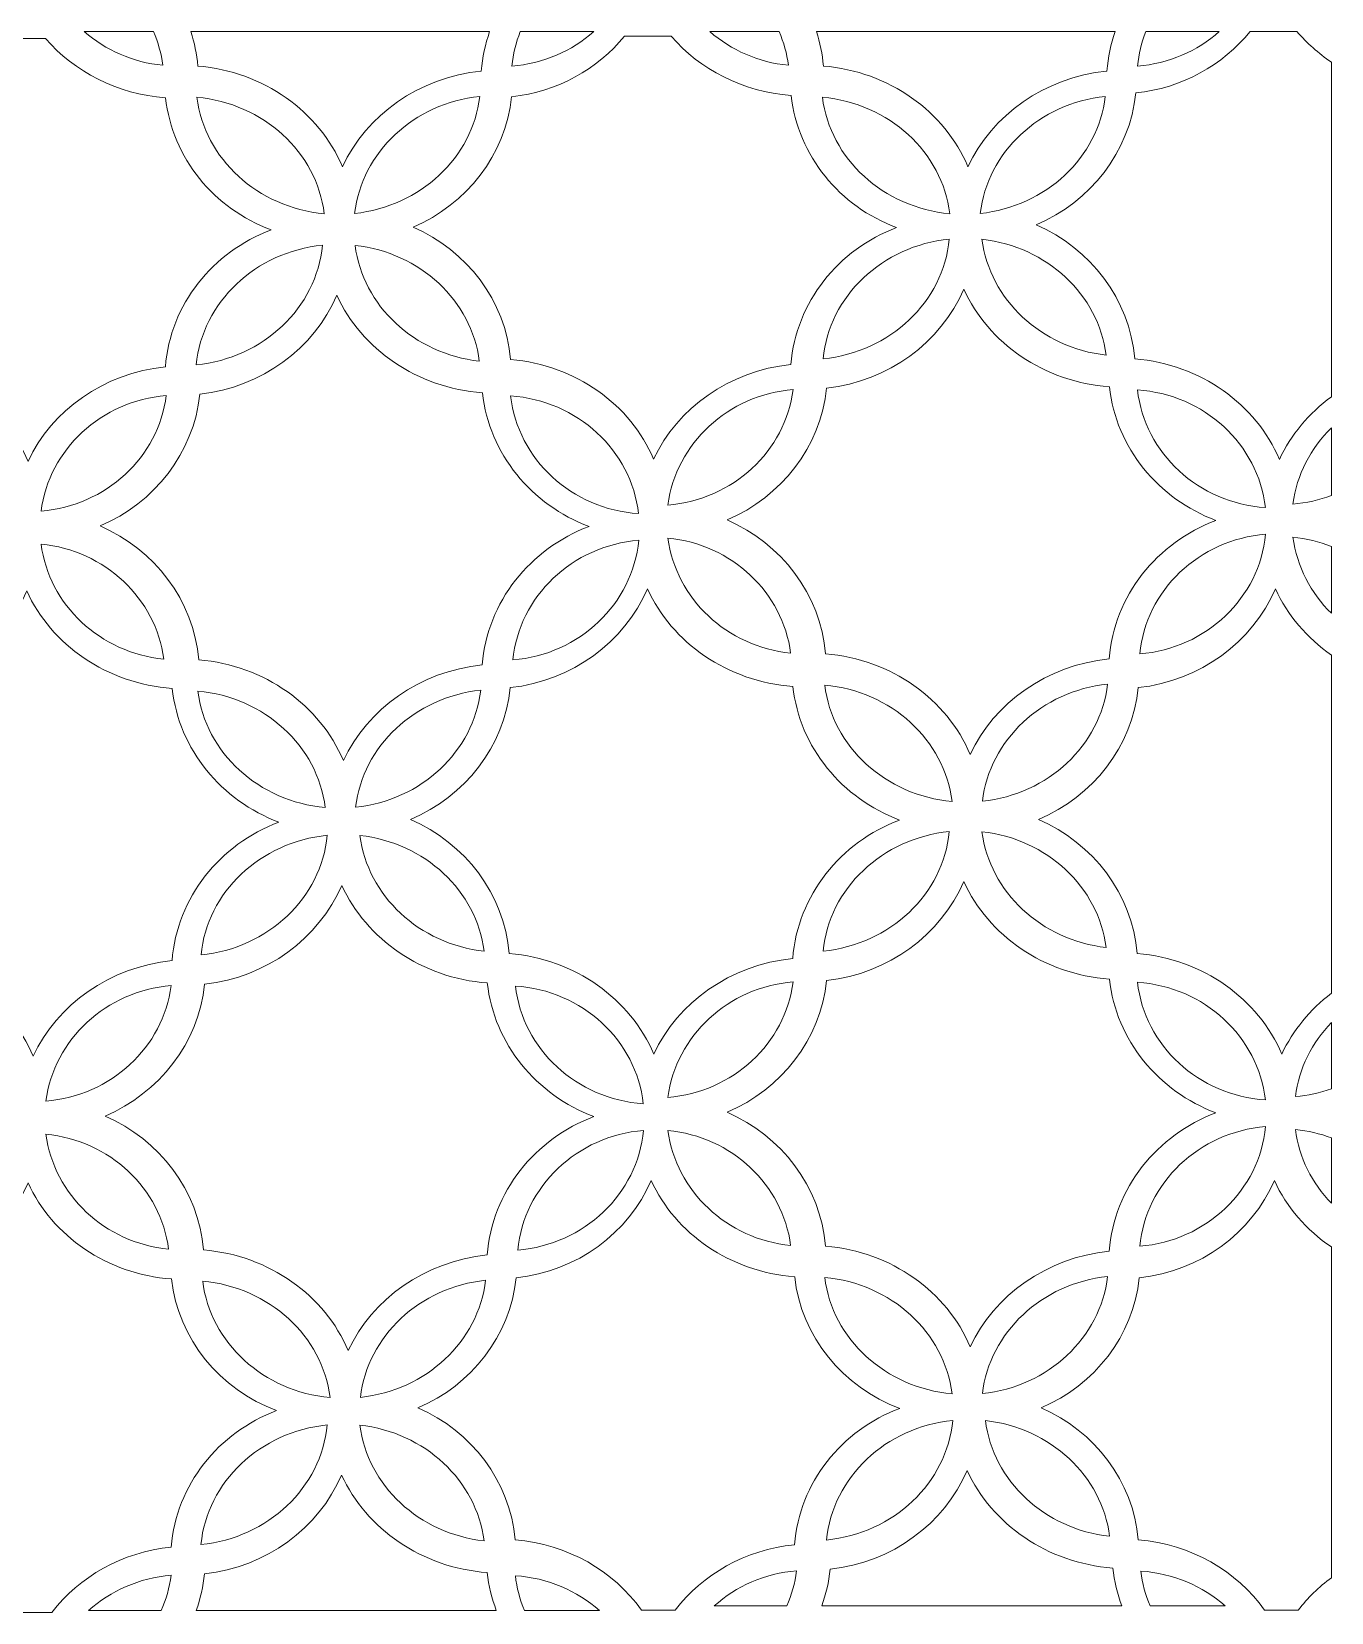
# Model space of a CAD drawing. Header units: millimetres. Extents: x -1200 to 1200, y -590 to 590.
# Drawn here: x 232 to 1200, y -587 to 590 of the extents above; entities that cross this region are included whole.
import ezdxf

# ---------------------------------------------------------------- set-up
doc = ezdxf.new("R2010")
doc.units = ezdxf.units.MM
doc.header["$MEASUREMENT"] = 0
doc.layers.add('Layer 1', color=7, linetype='Continuous')

msp = doc.modelspace()

# ---------------------------------------------------------------- linework, layer by layer
at = {"layer": 'Layer 1', "color": 250, "lineweight": 20}
for points, knots in [([(271.5419, 589.9734), (287.3255, 576.2359), (307.5933, 567.1203), (329.9892, 564.8898), (328.8407, 573.6573), (326.4773, 582.0731), (323.0855, 589.9734), (323.0855, 589.9734), (271.5419, 589.9734), (271.5419, 589.9734)], [0, 0, 0, 0, 0.333333333, 0.333333333, 0.333333333, 0.666666667, 0.666666667, 0.666666667, 1, 1, 1, 1]), ([(356.0366, 564.3643), (355.2676, 573.2072), (353.5092, 581.7742), (350.8545, 589.9734), (350.8545, 589.9734), (573.288, 589.9734), (573.288, 589.9734), (570.0014, 580.6442), (567.8831, 570.8125), (567.0774, 560.6195), (520.5737, 555.83), (481.5713, 527.8656), (463.6815, 489.4356), (446.2668, 530.4115), (405.1287, 560.2647), (356.0366, 564.3643)], [0, 0, 0, 0, 0.2, 0.2, 0.2, 0.4, 0.4, 0.4, 0.6, 0.6, 0.6, 0.8, 0.8, 0.8, 1, 1, 1, 1]), ([(589.8895, 564.2789), (613.2969, 566.1841), (634.4586, 575.5888), (650.7688, 589.9734), (650.7688, 589.9734), (596.0684, 589.9734), (596.0684, 589.9734), (592.8651, 581.8629), (590.7492, 573.2467), (589.8895, 564.2789)], [0, 0, 0, 0, 0.333333333, 0.333333333, 0.333333333, 0.666666667, 0.666666667, 0.666666667, 1, 1, 1, 1]), ([(737.2717, 589.9734), (753.0553, 576.2359), (773.3255, 567.1203), (795.7189, 564.8898), (794.5704, 573.6573), (792.2096, 582.0731), (788.8153, 589.9734), (788.8153, 589.9734), (737.2717, 589.9734), (737.2717, 589.9734)], [0, 0, 0, 0, 0.333333333, 0.333333333, 0.333333333, 0.666666667, 0.666666667, 0.666666667, 1, 1, 1, 1]), ([(821.7688, 564.3643), (820.9998, 573.2072), (819.2414, 581.7742), (816.5843, 589.9734), (816.5843, 589.9734), (1039.0202, 589.9734), (1039.0202, 589.9734), (1035.7312, 580.6442), (1033.6105, 570.8125), (1032.8072, 560.6195), (986.3035, 555.83), (947.3011, 527.8656), (929.4113, 489.4356), (911.9966, 530.4115), (870.8585, 560.2647), (821.7688, 564.3643)], [0, 0, 0, 0, 0.2, 0.2, 0.2, 0.4, 0.4, 0.4, 0.6, 0.6, 0.6, 0.8, 0.8, 0.8, 1, 1, 1, 1]), ([(1053.6039, 346.47), (1049.7492, 390.8983), (1020.719, 428.4907), (980.2055, 446.1208), (1020.6283, 463.3337), (1049.8203, 500.3579), (1054.3557, 544.2935), (1088.8594, 548.0021), (1119.146, 565.0705), (1139.4407, 589.9734), (1139.4407, 589.9734), (1174.3362, 589.9734), (1174.3362, 589.9734), (1181.7148, 581.3833), (1190.3426, 573.7623), (1199.95, 567.3371), (1199.95, 567.3371), (1199.95, 318.1377), (1199.95, 318.1377), (1183.2063, 305.931), (1169.8128, 289.9335), (1161.2488, 271.5414), (1143.8341, 312.5172), (1102.6986, 342.3704), (1053.6039, 346.47)], [0, 0, 0, 0, 0.125, 0.125, 0.125, 0.25, 0.25, 0.25, 0.375, 0.375, 0.375, 0.5, 0.5, 0.5, 0.625, 0.625, 0.625, 0.75, 0.75, 0.75, 0.875, 0.875, 0.875, 1, 1, 1, 1]), ([(1055.6193, 564.2789), (1079.0243, 566.1841), (1100.1884, 575.5888), (1116.4986, 589.9734), (1116.4986, 589.9734), (1061.7982, 589.9734), (1061.7982, 589.9734), (1058.5949, 581.8629), (1056.479, 573.2467), (1055.6193, 564.2789)], [0, 0, 0, 0, 0.333333333, 0.333333333, 0.333333333, 0.666666667, 0.666666667, 0.666666667, 1, 1, 1, 1]), ([(123.1851, 344.1837), (119.3745, 388.116), (90.6651, 425.2913), (50.5973, 442.7308), (90.577, 459.7532), (119.4455, 496.37), (123.9321, 539.8161), (157.9924, 543.4788), (187.8993, 560.3107), (207.9712, 584.8653), (207.9712, 584.8653), (242.6954, 584.8653), (242.6954, 584.8653), (264.0774, 560.0512), (295.9508, 543.3967), (332.0487, 540.7228), (337.0178, 495.7492), (368.1174, 458.229), (410.5459, 442.3629), (367.0937, 426.0304), (335.5533, 386.9696), (331.8921, 340.475), (285.9052, 335.7415), (247.3337, 308.0858), (229.6422, 270.0796), (212.421, 310.6054), (171.7361, 340.1301), (123.1851, 344.1837)], [0, 0, 0, 0, 0.111111111, 0.111111111, 0.111111111, 0.222222222, 0.222222222, 0.222222222, 0.333333333, 0.333333333, 0.333333333, 0.444444444, 0.444444444, 0.444444444, 0.555555556, 0.555555556, 0.555555556, 0.666666667, 0.666666667, 0.666666667, 0.777777778, 0.777777778, 0.777777778, 0.888888889, 0.888888889, 0.888888889, 1, 1, 1, 1]), ([(588.9149, 345.8853), (585.1043, 389.8209), (556.3974, 426.9962), (516.3271, 444.4324), (556.3067, 461.4547), (585.1777, 498.0716), (589.6643, 541.5177), (623.7222, 545.1804), (653.6291, 562.0123), (673.7035, 586.5669), (673.7035, 586.5669), (708.4251, 586.5669), (708.4251, 586.5669), (729.8047, 561.7528), (761.683, 545.1016), (797.7811, 542.4244), (802.7475, 497.4541), (833.8496, 459.9339), (876.2757, 444.0645), (832.8235, 427.732), (801.2855, 388.6744), (797.6243, 342.1799), (751.6374, 337.4431), (713.0635, 309.7874), (695.372, 271.7844), (678.1508, 312.307), (637.4659, 341.8317), (588.9149, 345.8853)], [0, 0, 0, 0, 0.111111111, 0.111111111, 0.111111111, 0.222222222, 0.222222222, 0.222222222, 0.333333333, 0.333333333, 0.333333333, 0.444444444, 0.444444444, 0.444444444, 0.555555556, 0.555555556, 0.555555556, 0.666666667, 0.666666667, 0.666666667, 0.777777778, 0.777777778, 0.777777778, 0.888888889, 0.888888889, 0.888888889, 1, 1, 1, 1]), ([(472.7794, 454.6255), (521.7541, 459.8517), (560.59, 496.1532), (565.9068, 541.797), (516.9296, 536.5772), (478.0962, 500.2692), (472.7794, 454.6255)], [0, 0, 0, 0, 0.5, 0.5, 0.5, 1, 1, 1, 1]), ([(938.5068, 454.6255), (987.4864, 459.8517), (1026.3198, 496.1532), (1031.6341, 541.797), (982.6618, 536.5772), (943.8284, 500.2692), (938.5068, 454.6255)], [0, 0, 0, 0, 0.5, 0.5, 0.5, 1, 1, 1, 1]), ([(355.3434, 541.1005), (361.0448, 495.2433), (400.6007, 458.9517), (450.1532, 454.4481), (444.4544, 500.3119), (404.9035, 536.5903), (355.3434, 541.1005)], [0, 0, 0, 0, 0.5, 0.5, 0.5, 1, 1, 1, 1]), ([(821.0758, 541.1005), (826.7744, 495.2433), (866.3305, 458.9517), (915.883, 454.4481), (910.1868, 500.3119), (870.6333, 536.5903), (821.0758, 541.1005)], [0, 0, 0, 0, 0.5, 0.5, 0.5, 1, 1, 1, 1]), ([(915.5157, 435.5007), (865.5835, 430.465), (826.0447, 393.1386), (821.541, 346.4372), (871.483, 351.4729), (911.0169, 388.7992), (915.5157, 435.5007)], [0, 0, 0, 0, 0.5, 0.5, 0.5, 1, 1, 1, 1]), ([(1032.2659, 349.1965), (1026.55, 394.2193), (988.2014, 429.9558), (939.8292, 435.366), (945.5402, 390.3431), (983.901, 354.6067), (1032.2659, 349.1965)], [0, 0, 0, 0, 0.5, 0.5, 0.5, 1, 1, 1, 1]), ([(448.8406, 431.0037), (398.9084, 425.9679), (359.3721, 388.6383), (354.8659, 341.9401), (404.8055, 346.9759), (444.3394, 384.3022), (448.8406, 431.0037)], [0, 0, 0, 0, 0.5, 0.5, 0.5, 1, 1, 1, 1]), ([(565.5909, 344.6994), (559.8749, 389.719), (521.5239, 425.4588), (473.1541, 430.8691), (478.8651, 385.8461), (517.2235, 350.1096), (565.5909, 344.6994)], [0, 0, 0, 0, 0.5, 0.5, 0.5, 1, 1, 1, 1]), ([(356.7615, 122.3673), (352.9068, 166.7956), (323.8741, 204.388), (283.3606, 222.0214), (323.7835, 239.2343), (352.9802, 276.2551), (357.5133, 320.1908), (403.7279, 325.1575), (442.3851, 354.1041), (459.5867, 393.7168), (477.9811, 353.6278), (519.1483, 324.7272), (567.9614, 321.1072), (572.9843, 275.6343), (604.4316, 237.6969), (647.3328, 221.6469), (603.3933, 205.1304), (571.5052, 165.6393), (567.8023, 118.6257), (521.301, 113.833), (482.2962, 85.8687), (464.4064, 47.4386), (446.9941, 88.4178), (405.8536, 118.271), (356.7615, 122.3673)], [0, 0, 0, 0, 0.125, 0.125, 0.125, 0.25, 0.25, 0.25, 0.375, 0.375, 0.375, 0.5, 0.5, 0.5, 0.625, 0.625, 0.625, 0.75, 0.75, 0.75, 0.875, 0.875, 0.875, 1, 1, 1, 1]), ([(823.4365, 126.8643), (819.5794, 171.2959), (790.5517, 208.885), (750.0357, 226.5184), (790.461, 243.7313), (819.6528, 280.7555), (824.1884, 324.6878), (870.4031, 329.6578), (909.0602, 358.6044), (926.2618, 398.2138), (944.6561, 358.1248), (985.8259, 329.2243), (1034.6341, 325.6043), (1039.6594, 280.1346), (1071.1092, 242.194), (1114.008, 226.1472), (1070.0708, 209.6275), (1038.1778, 170.1364), (1034.4773, 123.1228), (987.9736, 118.3334), (948.9737, 90.369), (931.0814, 51.9389), (913.6667, 92.9148), (872.5288, 122.768), (823.4365, 126.8643)], [0, 0, 0, 0, 0.125, 0.125, 0.125, 0.25, 0.25, 0.25, 0.375, 0.375, 0.375, 0.5, 0.5, 0.5, 0.625, 0.625, 0.625, 0.75, 0.75, 0.75, 0.875, 0.875, 0.875, 1, 1, 1, 1]), ([(332.5851, 319.0837), (284.1321, 315.1057), (245.2594, 278.9849), (239.3329, 233.098), (287.786, 237.0728), (326.6684, 273.1969), (332.5851, 319.0837)], [0, 0, 0, 0, 0.5, 0.5, 0.5, 1, 1, 1, 1]), ([(684.1092, 231.2159), (678.7655, 278.3411), (638.7124, 315.5065), (588.9344, 318.7749), (594.2782, 271.6497), (634.3386, 234.4843), (684.1092, 231.2159)], [0, 0, 0, 0, 0.5, 0.5, 0.5, 1, 1, 1, 1]), ([(799.2602, 323.5808), (750.8047, 319.6028), (711.9321, 283.482), (706.0055, 237.5951), (754.4586, 241.5731), (793.3435, 277.6939), (799.2602, 323.5808)], [0, 0, 0, 0, 0.5, 0.5, 0.5, 1, 1, 1, 1]), ([(1150.7867, 235.7129), (1145.4382, 282.8381), (1105.3875, 320.0035), (1055.6096, 323.2719), (1060.9557, 276.1468), (1101.0137, 238.9814), (1150.7867, 235.7129)], [0, 0, 0, 0, 0.5, 0.5, 0.5, 1, 1, 1, 1]), ([(1199.95, 295.0284), (1184.5582, 279.9868), (1174.1451, 260.2412), (1171.3092, 238.2619), (1181.3328, 239.0831), (1190.9524, 241.2972), (1199.95, 244.6708), (1199.95, 244.6708), (1199.95, 295.0284), (1199.95, 295.0284)], [0, 0, 0, 0, 0.333333333, 0.333333333, 0.333333333, 0.666666667, 0.666666667, 0.666666667, 1, 1, 1, 1]), ([(706.0275, 213.0438), (711.9443, 167.827), (749.8643, 132.1267), (797.3892, 127.3899), (791.4749, 172.6131), (753.55, 208.3102), (706.0275, 213.0438)], [0, 0, 0, 0, 0.5, 0.5, 0.5, 1, 1, 1, 1]), ([(1057.2896, 126.7821), (1106.8544, 130.8127), (1146.4105, 168.484), (1150.9557, 215.8458), (1101.3957, 211.8086), (1061.8349, 174.1439), (1057.2896, 126.7821)], [0, 0, 0, 0, 0.5, 0.5, 0.5, 1, 1, 1, 1]), ([(1171.3263, 213.7073), (1174.1965, 191.7806), (1184.5851, 172.104), (1199.95, 157.0985), (1199.95, 157.0985), (1199.95, 206.7597), (1199.95, 206.7597), (1190.977, 210.3238), (1181.3721, 212.7087), (1171.3263, 213.7073)], [0, 0, 0, 0, 0.333333333, 0.333333333, 0.333333333, 0.666666667, 0.666666667, 0.666666667, 1, 1, 1, 1]), ([(239.3501, 208.5434), (245.2668, 163.33), (283.1917, 127.6264), (330.714, 122.8928), (324.7973, 168.1129), (286.8749, 203.8132), (239.3501, 208.5434)], [0, 0, 0, 0, 0.5, 0.5, 0.5, 1, 1, 1, 1]), ([(590.6144, 122.2851), (640.1794, 126.3157), (679.7377, 163.9837), (684.2806, 211.3455), (634.7231, 207.3116), (595.1598, 169.6436), (590.6144, 122.2851)], [0, 0, 0, 0, 0.5, 0.5, 0.5, 1, 1, 1, 1]), ([(125.7957, -97.718), (121.9411, -53.2864), (92.9109, -15.6973), (52.3973, 1.9361), (92.8202, 19.149), (122.012, 56.1731), (126.5501, 100.1054), (172.7623, 105.0755), (211.4218, 134.0188), (228.6234, 173.6314), (247.0178, 133.5425), (288.1851, 104.6419), (336.9933, 101.0219), (342.0186, 55.549), (373.4684, 17.6116), (416.3672, 1.5616), (372.43, -14.9549), (340.537, -54.446), (336.8365, -101.4596), (290.3328, -106.249), (251.3329, -134.2134), (233.4406, -172.6434), (216.0259, -131.6675), (174.8904, -101.8144), (125.7957, -97.718)], [0, 0, 0, 0, 0.125, 0.125, 0.125, 0.25, 0.25, 0.25, 0.375, 0.375, 0.375, 0.5, 0.5, 0.5, 0.625, 0.625, 0.625, 0.75, 0.75, 0.75, 0.875, 0.875, 0.875, 1, 1, 1, 1]), ([(587.8741, -96.1413), (584.0194, -51.713), (554.9892, -14.1205), (514.4733, 3.5096), (554.8961, 20.7225), (584.0905, 57.7466), (588.6259, 101.6822), (634.8406, 106.6489), (673.4978, 135.5955), (690.6994, 175.2049), (709.0937, 135.116), (750.2634, 106.2187), (799.0741, 102.5987), (804.0969, 57.1257), (835.5443, 19.1851), (878.4455, 3.1383), (834.5084, -13.3781), (802.6177, -52.8725), (798.9149, -99.8861), (752.4137, -104.6755), (713.4088, -132.6399), (695.519, -171.07), (678.1067, -130.0941), (636.9663, -100.2408), (587.8741, -96.1413)], [0, 0, 0, 0, 0.125, 0.125, 0.125, 0.25, 0.25, 0.25, 0.375, 0.375, 0.375, 0.5, 0.5, 0.5, 0.625, 0.625, 0.625, 0.75, 0.75, 0.75, 0.875, 0.875, 0.875, 1, 1, 1, 1]), ([(1055.4014, -96.1413), (1051.5491, -51.713), (1022.5165, -14.1205), (982.0031, 3.5096), (1022.426, 20.7225), (1051.6178, 57.7466), (1056.1557, 101.6822), (1102.3679, 106.6489), (1141.0276, 135.5955), (1158.2292, 175.2049), (1167.2513, 155.5415), (1181.7565, 138.5651), (1199.95, 125.9511), (1199.95, 125.9511), (1199.95, -125.8073), (1199.95, -125.8073), (1184.0463, -137.8333), (1171.2994, -153.3413), (1163.0463, -171.07), (1145.6316, -130.0941), (1104.4961, -100.2408), (1055.4014, -96.1413)], [0, 0, 0, 0, 0.142857143, 0.142857143, 0.142857143, 0.285714286, 0.285714286, 0.285714286, 0.428571429, 0.428571429, 0.428571429, 0.571428571, 0.571428571, 0.571428571, 0.714285714, 0.714285714, 0.714285714, 0.857142857, 0.857142857, 0.857142857, 1, 1, 1, 1]), ([(356.0683, 99.1036), (361.7671, 53.2496), (401.3256, 16.9547), (450.8757, 12.4511), (445.1819, 58.3149), (405.626, 94.5967), (356.0683, 99.1036)], [0, 0, 0, 0, 0.5, 0.5, 0.5, 1, 1, 1, 1]), ([(473.5019, 12.6317), (522.4815, 17.858), (561.3149, 54.1595), (566.6292, 99.8032), (517.657, 94.5803), (478.8211, 58.2755), (473.5019, 12.6317)], [0, 0, 0, 0, 0.5, 0.5, 0.5, 1, 1, 1, 1]), ([(822.7459, 103.6006), (828.4447, 57.7466), (868.0006, 21.455), (917.5533, 16.9481), (911.8569, 62.8119), (872.3035, 99.0937), (822.7459, 103.6006)], [0, 0, 0, 0, 0.5, 0.5, 0.5, 1, 1, 1, 1]), ([(940.1769, 17.1287), (989.1541, 22.3551), (1027.99, 58.6565), (1033.3067, 104.3003), (984.332, 99.0773), (945.4961, 62.7725), (940.1769, 17.1287)], [0, 0, 0, 0, 0.5, 0.5, 0.5, 1, 1, 1, 1]), ([(452.4357, -8.2044), (402.5035, -13.2402), (362.9671, -50.5665), (358.4611, -97.2647), (408.4055, -92.2322), (447.937, -54.9026), (452.4357, -8.2044)], [0, 0, 0, 0, 0.5, 0.5, 0.5, 1, 1, 1, 1]), ([(569.1859, -94.5087), (563.47, -49.4858), (525.1214, -13.7493), (476.7516, -8.3358), (482.4603, -53.3587), (520.8186, -89.0952), (569.1859, -94.5087)], [0, 0, 0, 0, 0.5, 0.5, 0.5, 1, 1, 1, 1]), ([(915.5157, -5.409), (865.5835, -10.4447), (826.0447, -47.7711), (821.541, -94.4693), (871.483, -89.4335), (911.0169, -52.1072), (915.5157, -5.409)], [0, 0, 0, 0, 0.5, 0.5, 0.5, 1, 1, 1, 1]), ([(1032.2659, -91.7133), (1026.55, -46.6904), (988.2014, -10.9539), (939.8292, -5.5403), (945.5402, -50.5633), (983.901, -86.2998), (1032.2659, -91.7133)], [0, 0, 0, 0, 0.5, 0.5, 0.5, 1, 1, 1, 1]), ([(360.359, -316.8376), (356.5019, -272.4092), (327.4741, -234.8168), (286.9557, -217.1868), (327.3786, -199.9739), (356.5753, -162.9497), (361.1083, -119.0141), (407.3231, -114.0473), (445.9826, -85.1007), (463.1818, -45.4914), (481.5786, -85.5803), (522.7459, -114.4809), (571.5566, -118.0976), (576.5794, -163.5705), (608.0267, -201.5112), (650.928, -217.5579), (606.9933, -234.0744), (575.1002, -273.5688), (571.3998, -320.5824), (524.8961, -325.3718), (485.8913, -353.3362), (468.0039, -391.7662), (450.5892, -350.7903), (409.4513, -320.9372), (360.359, -316.8376)], [0, 0, 0, 0, 0.125, 0.125, 0.125, 0.25, 0.25, 0.25, 0.375, 0.375, 0.375, 0.5, 0.5, 0.5, 0.625, 0.625, 0.625, 0.75, 0.75, 0.75, 0.875, 0.875, 0.875, 1, 1, 1, 1]), ([(823.4365, -314.0421), (819.5794, -269.6138), (790.5517, -232.0213), (750.0357, -214.3912), (790.461, -197.1783), (819.6528, -160.1543), (824.1884, -116.2186), (870.4031, -111.2519), (909.0602, -82.3053), (926.2618, -42.6959), (944.6561, -82.7849), (985.8259, -111.6822), (1034.6341, -115.3022), (1039.6594, -160.7751), (1071.1092, -198.7157), (1114.008, -214.7625), (1070.0708, -231.2789), (1038.1778, -270.7734), (1034.4773, -317.7869), (987.9736, -322.5763), (948.9737, -350.5407), (931.0814, -388.9708), (913.6667, -347.9916), (872.5288, -318.1384), (823.4365, -314.0421)], [0, 0, 0, 0, 0.125, 0.125, 0.125, 0.25, 0.25, 0.25, 0.375, 0.375, 0.375, 0.5, 0.5, 0.5, 0.625, 0.625, 0.625, 0.75, 0.75, 0.75, 0.875, 0.875, 0.875, 1, 1, 1, 1]), ([(799.2602, -117.329), (750.8047, -121.3036), (711.9321, -157.4277), (706.0055, -203.3113), (754.4586, -199.3366), (793.3435, -163.2125), (799.2602, -117.329)], [0, 0, 0, 0, 0.5, 0.5, 0.5, 1, 1, 1, 1]), ([(1150.7867, -205.1935), (1145.4382, -158.0683), (1105.3875, -120.9029), (1055.6096, -117.6344), (1060.9557, -164.7597), (1101.0137, -201.9251), (1150.7867, -205.1935)], [0, 0, 0, 0, 0.5, 0.5, 0.5, 1, 1, 1, 1]), ([(336.1802, -120.1244), (287.7271, -124.0991), (248.8544, -160.2232), (242.928, -206.1068), (291.381, -202.132), (330.2635, -166.0079), (336.1802, -120.1244)], [0, 0, 0, 0, 0.5, 0.5, 0.5, 1, 1, 1, 1]), ([(687.7067, -207.989), (682.3607, -160.8638), (642.31, -123.6984), (592.5296, -120.4299), (597.8757, -167.5551), (637.9337, -204.7238), (687.7067, -207.989)], [0, 0, 0, 0, 0.5, 0.5, 0.5, 1, 1, 1, 1]), ([(1199.95, -147.6847), (1185.5475, -162.4832), (1175.8324, -181.5324), (1173.1067, -202.6478), (1182.4667, -201.8791), (1191.4692, -199.8983), (1199.95, -196.8926), (1199.95, -196.8926), (1199.95, -147.6847), (1199.95, -147.6847)], [0, 0, 0, 0, 0.333333333, 0.333333333, 0.333333333, 0.666666667, 0.666666667, 0.666666667, 1, 1, 1, 1]), ([(242.9476, -230.6614), (248.8643, -275.8748), (286.7867, -311.5785), (334.3092, -316.312), (328.3925, -271.092), (290.4725, -235.3916), (242.9476, -230.6614)], [0, 0, 0, 0, 0.5, 0.5, 0.5, 1, 1, 1, 1]), ([(594.2121, -316.923), (643.7745, -312.8891), (683.3329, -275.2211), (687.8781, -227.8594), (638.3182, -231.8933), (598.7549, -269.5613), (594.2121, -316.923)], [0, 0, 0, 0, 0.5, 0.5, 0.5, 1, 1, 1, 1]), ([(706.0275, -227.866), (711.9443, -273.0794), (749.8643, -308.783), (797.3892, -313.5166), (791.4749, -268.2965), (753.55, -232.5962), (706.0275, -227.866)], [0, 0, 0, 0, 0.5, 0.5, 0.5, 1, 1, 1, 1]), ([(1057.2896, -314.1275), (1106.8544, -310.0937), (1146.4105, -272.4257), (1150.9557, -225.0639), (1101.3957, -229.0978), (1061.8349, -266.7658), (1057.2896, -314.1275)], [0, 0, 0, 0, 0.5, 0.5, 0.5, 1, 1, 1, 1]), ([(1173.1239, -227.2024), (1175.8814, -248.2586), (1185.5745, -267.2421), (1199.95, -282.0077), (1199.95, -282.0077), (1199.95, -233.4503), (1199.95, -233.4503), (1191.4937, -230.2705), (1182.5034, -228.132), (1173.1239, -227.2024)], [0, 0, 0, 0, 0.333333333, 0.333333333, 0.333333333, 0.666666667, 0.666666667, 0.666666667, 1, 1, 1, 1]), ([(128.3231, -534.2917), (124.5247, -490.5105), (95.9157, -453.4666), (55.9925, -436.0928), (95.8252, -419.1328), (124.5933, -382.6474), (129.0602, -339.3556), (174.6014, -334.4578), (212.6978, -305.9349), (229.6496, -266.9005), (247.7745, -306.408), (288.3418, -334.8848), (336.4398, -338.449), (341.3917, -383.2616), (372.3811, -420.6472), (414.6578, -436.4607), (371.3623, -452.7374), (339.9345, -491.6536), (336.2856, -537.9806), (299.6782, -541.755), (267.7802, -560.088), (247.4463, -586.6235), (247.4463, -586.6235), (222.3492, -586.6235), (222.3492, -586.6235), (201.7239, -557.5849), (167.6169, -537.5733), (128.3231, -534.2917)], [0, 0, 0, 0, 0.111111111, 0.111111111, 0.111111111, 0.222222222, 0.222222222, 0.222222222, 0.333333333, 0.333333333, 0.333333333, 0.444444444, 0.444444444, 0.444444444, 0.555555556, 0.555555556, 0.555555556, 0.666666667, 0.666666667, 0.666666667, 0.777777778, 0.777777778, 0.777777778, 0.888888889, 0.888888889, 0.888888889, 1, 1, 1, 1]), ([(592.2529, -532.5901), (588.4545, -488.8089), (559.848, -451.765), (519.9247, -434.3912), (559.7573, -417.4279), (588.528, -380.9458), (592.9925, -337.6507), (638.5361, -332.7562), (676.63, -304.2334), (693.5793, -265.1989), (711.7043, -304.7032), (752.2741, -333.18), (800.3721, -336.7474), (805.3238, -381.56), (836.3132, -418.9456), (878.5876, -434.7558), (835.2921, -451.0358), (803.8667, -489.9487), (800.2177, -536.2791), (763.6104, -540.0501), (731.7124, -558.3864), (711.3786, -584.9219), (711.3786, -584.9219), (686.2839, -584.9219), (686.2839, -584.9219), (665.6562, -555.8801), (631.5492, -535.8685), (592.2529, -532.5901)], [0, 0, 0, 0, 0.111111111, 0.111111111, 0.111111111, 0.222222222, 0.222222222, 0.222222222, 0.333333333, 0.333333333, 0.333333333, 0.444444444, 0.444444444, 0.444444444, 0.555555556, 0.555555556, 0.555555556, 0.666666667, 0.666666667, 0.666666667, 0.777777778, 0.777777778, 0.777777778, 0.888888889, 0.888888889, 0.888888889, 1, 1, 1, 1]), ([(1056.1876, -532.5901), (1052.3867, -488.8089), (1023.7778, -451.765), (983.8545, -434.3912), (1023.6871, -417.4279), (1052.4602, -380.9458), (1056.9272, -337.6507), (1102.4683, -332.7562), (1140.5598, -304.2334), (1157.5116, -265.1989), (1166.6218, -285.0529), (1181.3989, -302.1245), (1199.95, -314.6466), (1199.95, -314.6466), (1199.95, -560.8173), (1199.95, -560.8173), (1190.5631, -567.7188), (1182.2659, -575.8424), (1175.3084, -584.9219), (1175.3084, -584.9219), (1150.2136, -584.9219), (1150.2136, -584.9219), (1129.5859, -555.8801), (1095.4814, -535.8685), (1056.1876, -532.5901)], [0, 0, 0, 0, 0.125, 0.125, 0.125, 0.25, 0.25, 0.25, 0.375, 0.375, 0.375, 0.5, 0.5, 0.5, 0.625, 0.625, 0.625, 0.75, 0.75, 0.75, 0.875, 0.875, 0.875, 1, 1, 1, 1]), ([(359.6659, -340.1013), (365.3672, -385.9585), (404.9206, -422.2502), (454.4757, -426.7538), (448.777, -380.89), (409.2235, -344.6115), (359.6659, -340.1013)], [0, 0, 0, 0, 0.5, 0.5, 0.5, 1, 1, 1, 1]), ([(477.0994, -426.5731), (526.0765, -421.3501), (564.91, -385.0486), (570.2267, -339.4049), (521.252, -344.6246), (482.4186, -380.9326), (477.0994, -426.5731)], [0, 0, 0, 0, 0.5, 0.5, 0.5, 1, 1, 1, 1]), ([(822.7459, -337.3058), (828.4447, -383.1631), (868.0006, -419.4547), (917.5533, -423.9583), (911.8569, -378.0944), (872.3035, -341.8127), (822.7459, -337.3058)], [0, 0, 0, 0, 0.5, 0.5, 0.5, 1, 1, 1, 1]), ([(940.1769, -423.7776), (989.1541, -418.5547), (1027.99, -382.2499), (1033.3067, -336.6094), (984.332, -341.8291), (945.4961, -378.1339), (940.1769, -423.7776)], [0, 0, 0, 0, 0.5, 0.5, 0.5, 1, 1, 1, 1]), ([(452.3598, -447.1037), (402.4275, -452.1362), (362.8913, -489.4659), (358.3851, -536.1641), (408.3296, -531.1283), (447.8634, -493.8019), (452.3598, -447.1037)], [0, 0, 0, 0, 0.5, 0.5, 0.5, 1, 1, 1, 1]), ([(918.0921, -443.6973), (868.1598, -448.733), (828.6235, -486.0594), (824.1173, -532.7609), (874.057, -527.7251), (913.5908, -490.3955), (918.0921, -443.6973)], [0, 0, 0, 0, 0.5, 0.5, 0.5, 1, 1, 1, 1]), ([(1034.8422, -530.0016), (1029.1263, -484.9787), (990.7753, -449.2422), (942.4055, -443.832), (948.1165, -488.8516), (986.4749, -524.5913), (1034.8422, -530.0016)], [0, 0, 0, 0, 0.5, 0.5, 0.5, 1, 1, 1, 1]), ([(569.11, -533.4047), (563.3941, -488.3851), (525.048, -452.6487), (476.6757, -447.2352), (482.3843, -492.258), (520.7426, -527.9945), (569.11, -533.4047)], [0, 0, 0, 0, 0.5, 0.5, 0.5, 1, 1, 1, 1]), ([(820.5321, -581.8374), (823.6692, -573.1356), (825.7876, -563.9807), (826.7647, -554.507), (872.9769, -549.5402), (911.6366, -520.5936), (928.8382, -480.9843), (947.2324, -521.0732), (988.3998, -549.9738), (1037.2104, -553.5904), (1038.2929, -563.4025), (1040.6071, -572.8696), (1044.0014, -581.8374), (1044.0014, -581.8374), (820.5321, -581.8374), (820.5321, -581.8374)], [0, 0, 0, 0, 0.2, 0.2, 0.2, 0.4, 0.4, 0.4, 0.6, 0.6, 0.6, 0.8, 0.8, 0.8, 1, 1, 1, 1]), ([(354.8023, -585.2406), (357.9394, -576.5388), (360.0553, -567.3838), (361.0325, -557.9134), (407.2496, -552.9466), (445.9068, -524.0001), (463.106, -484.3907), (481.5026, -524.4797), (522.67, -553.377), (571.4806, -556.9969), (572.5631, -566.8057), (574.8773, -576.2761), (578.2692, -585.2406), (578.2692, -585.2406), (354.8023, -585.2406), (354.8023, -585.2406)], [0, 0, 0, 0, 0.2, 0.2, 0.2, 0.4, 0.4, 0.4, 0.6, 0.6, 0.6, 0.8, 0.8, 0.8, 1, 1, 1, 1]), ([(336.1043, -559.0237), (312.4398, -560.9651), (291.0724, -570.5734), (274.6986, -585.2406), (274.6986, -585.2406), (328.7721, -585.2406), (328.7721, -585.2406), (332.4186, -577.0086), (334.9215, -568.2181), (336.1043, -559.0237)], [0, 0, 0, 0, 0.333333333, 0.333333333, 0.333333333, 0.666666667, 0.666666667, 0.666666667, 1, 1, 1, 1]), ([(655.1305, -585.2406), (638.4186, -570.465), (616.5761, -560.9126), (592.4561, -559.3292), (593.4823, -568.3922), (595.8088, -577.0874), (599.2227, -585.2406), (599.2227, -585.2406), (655.1305, -585.2406), (655.1305, -585.2406)], [0, 0, 0, 0, 0.333333333, 0.333333333, 0.333333333, 0.666666667, 0.666666667, 0.666666667, 1, 1, 1, 1]), ([(801.8366, -555.6172), (778.1696, -557.5586), (756.8022, -567.167), (740.4283, -581.8374), (740.4283, -581.8374), (794.5019, -581.8374), (794.5019, -581.8374), (798.1484, -573.6054), (800.6512, -564.8117), (801.8366, -555.6172)], [0, 0, 0, 0, 0.333333333, 0.333333333, 0.333333333, 0.666666667, 0.666666667, 0.666666667, 1, 1, 1, 1]), ([(1120.8577, -581.8374), (1104.1459, -567.0586), (1082.3059, -557.5094), (1058.1859, -555.926), (1059.2121, -564.9858), (1061.5386, -573.681), (1064.9549, -581.8374), (1064.9549, -581.8374), (1120.8577, -581.8374), (1120.8577, -581.8374)], [0, 0, 0, 0, 0.333333333, 0.333333333, 0.333333333, 0.666666667, 0.666666667, 0.666666667, 1, 1, 1, 1])]:
    msp.add_open_spline(points, degree=3, knots=knots, dxfattribs=at)

doc.saveas('drawing.dxf')
